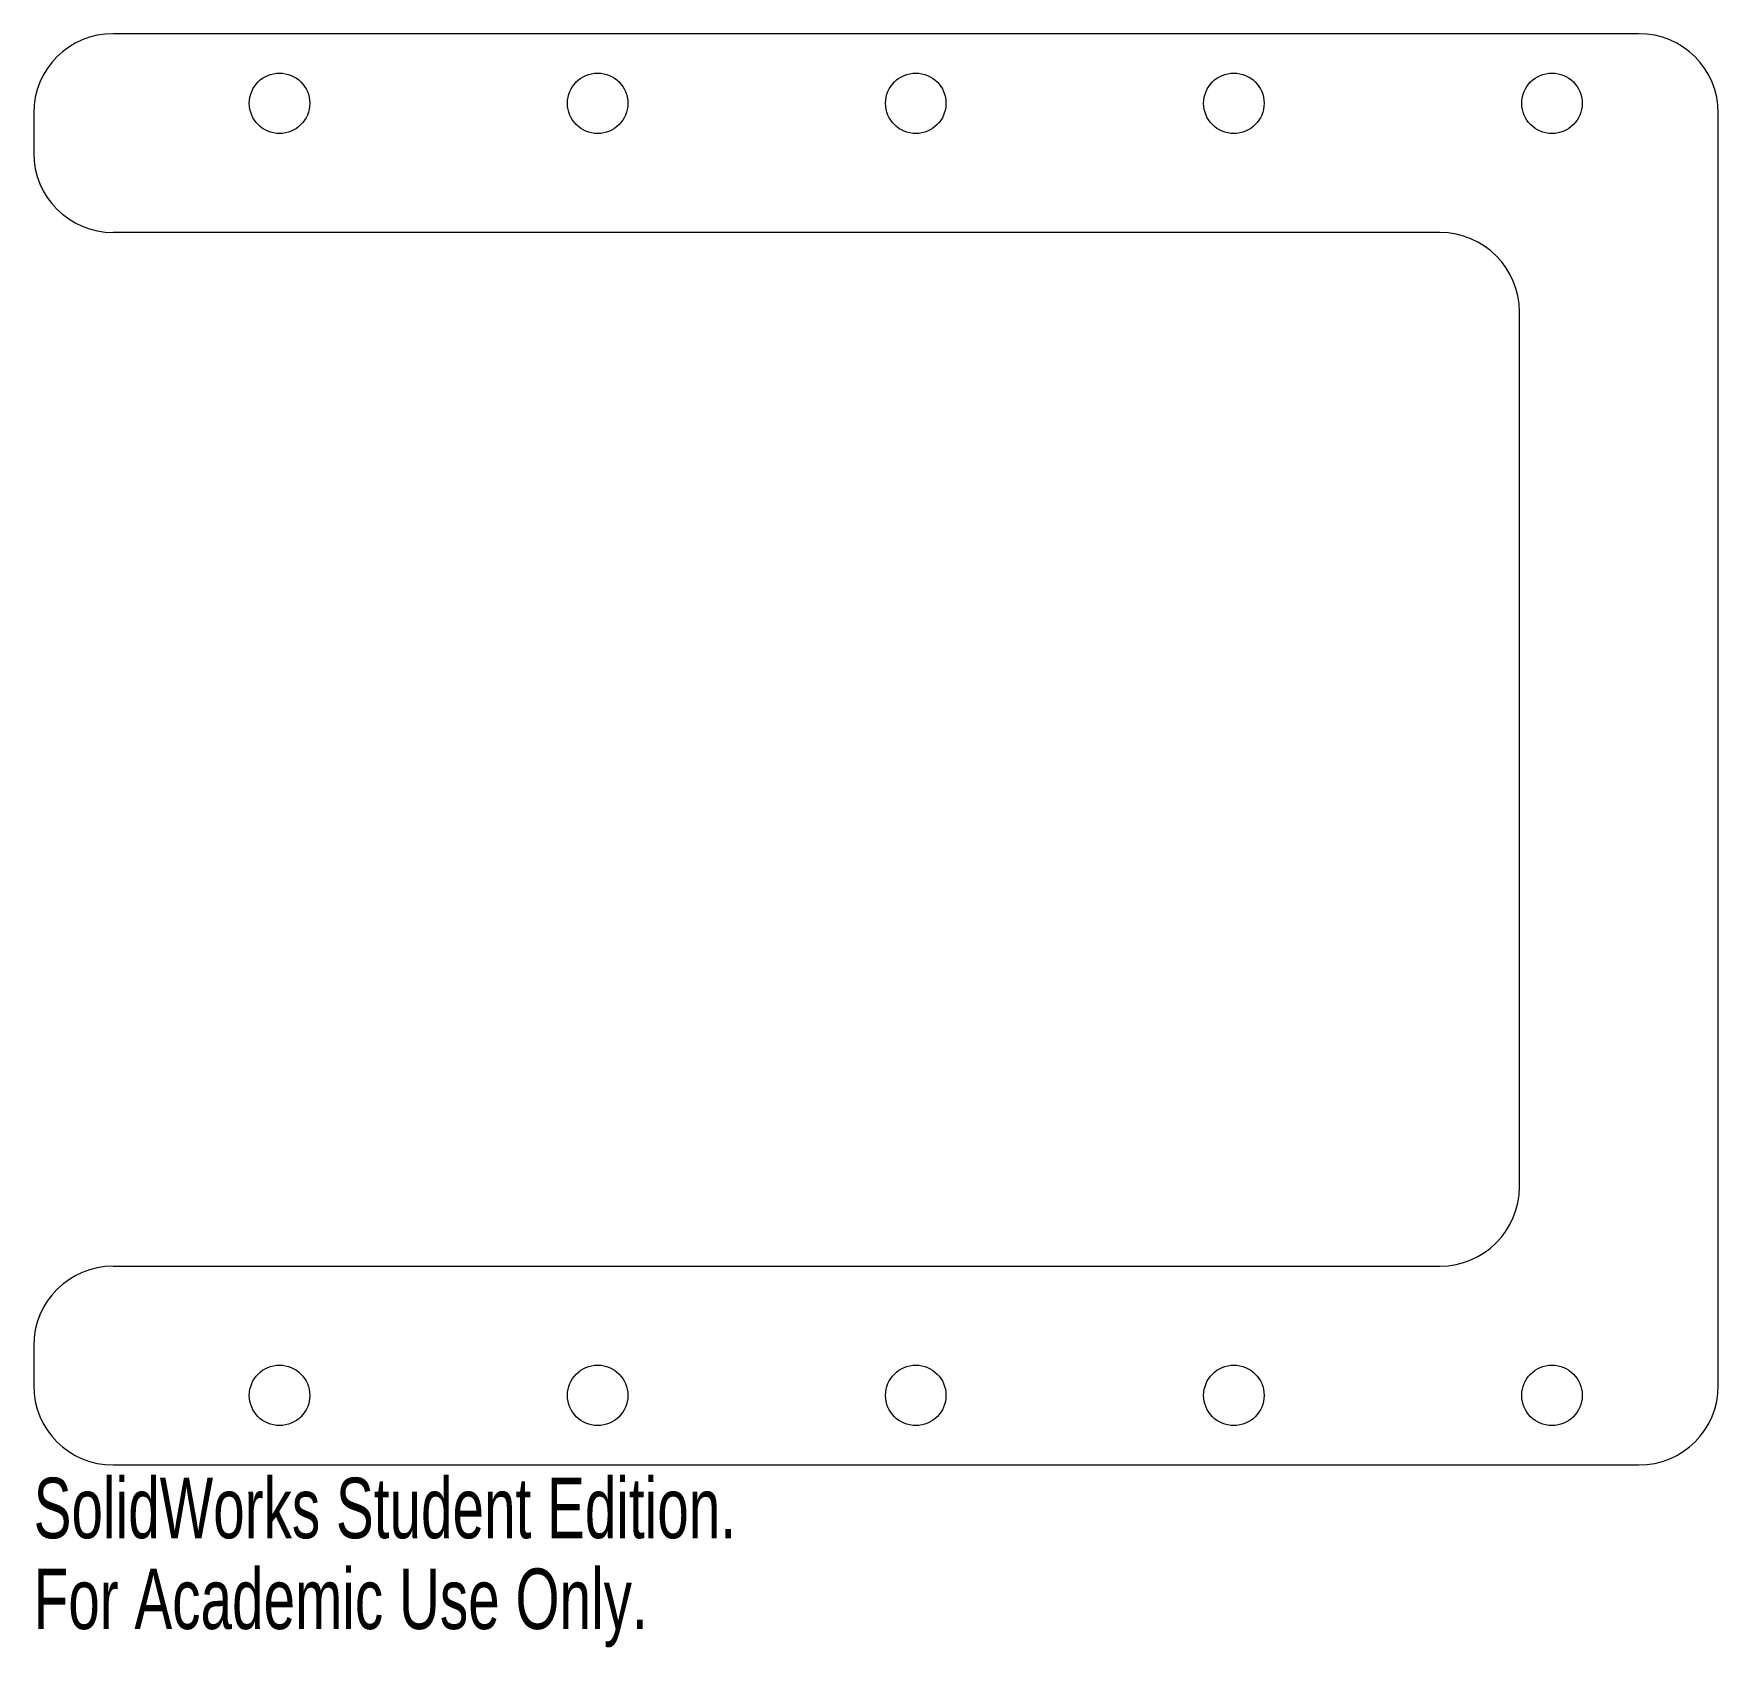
# Model space of a CAD drawing. Header units: inches. Extents: x -2.27 to 3.02, y -2.82 to 2.25.
import ezdxf

# ---------------------------------------------------------------- set-up
doc = ezdxf.new("R2010")
doc.units = ezdxf.units.IN
doc.header["$MEASUREMENT"] = 0
doc.styles.add('SLDTEXTSTYLE0', font='TXT', dxfattribs={"width": 0.7})

msp = doc.modelspace()

# ---------------------------------------------------------------- linework, layer by layer
at = {"color": 7, "linetype": 'Continuous', "lineweight": 15}
for p, q in [((2.7729, 2.25), (-2.0229, 2.25)), ((-2.2729, 2), (-2.2729, 1.875)), ((3.0229, -2), (3.0229, 2)), ((2.1479, 1.625), (-2.0229, 1.625)), ((2.3979, -1.375), (2.3979, 1.375)), ((-2.0229, -1.625), (2.1479, -1.625)), ((-2.2729, -1.875), (-2.2729, -2)), ((-2.0229, -2.25), (2.7729, -2.25))]:
    msp.add_line(p, q, dxfattribs=at)
for centre in [(-1.5, 2.0312), (-0.5, 2.0312), (0.5, 2.0312), (1.5, 2.0312), (2.5, 2.0312), (-1.5, -2.0312), (-0.5, -2.0312), (0.5, -2.0312), (1.5, -2.0312), (2.5, -2.0312)]:
    msp.add_circle(centre, 0.095, dxfattribs=at)
for centre, start, end in [((-2.0229, 2), 90, 180), ((2.7729, 2), 0, 90), ((-2.0229, 1.875), 180, 270), ((2.1479, 1.375), 0, 90), ((2.1479, -1.375), 270, 0), ((-2.0229, -1.875), 90, 180), ((-2.0229, -2), 180, 270), ((2.7729, -2), 270, 0)]:
    msp.add_arc(centre, 0.25, start, end, dxfattribs=at)

# ---------------------------------------------------------------- texts
at = {"color": 7, "linetype": 'Continuous', "char_height": 0.1903, "attachment_point": 1, "style": 'SLDTEXTSTYLE0'}
for s, insert in [('SolidWorks Student Edition.', (-2.2729, -2.2901)), ('For Academic Use Only.', (-2.2729, -2.5756))]:
    msp.add_mtext(s, dxfattribs=dict(at, insert=insert))

doc.saveas('drawing.dxf')
